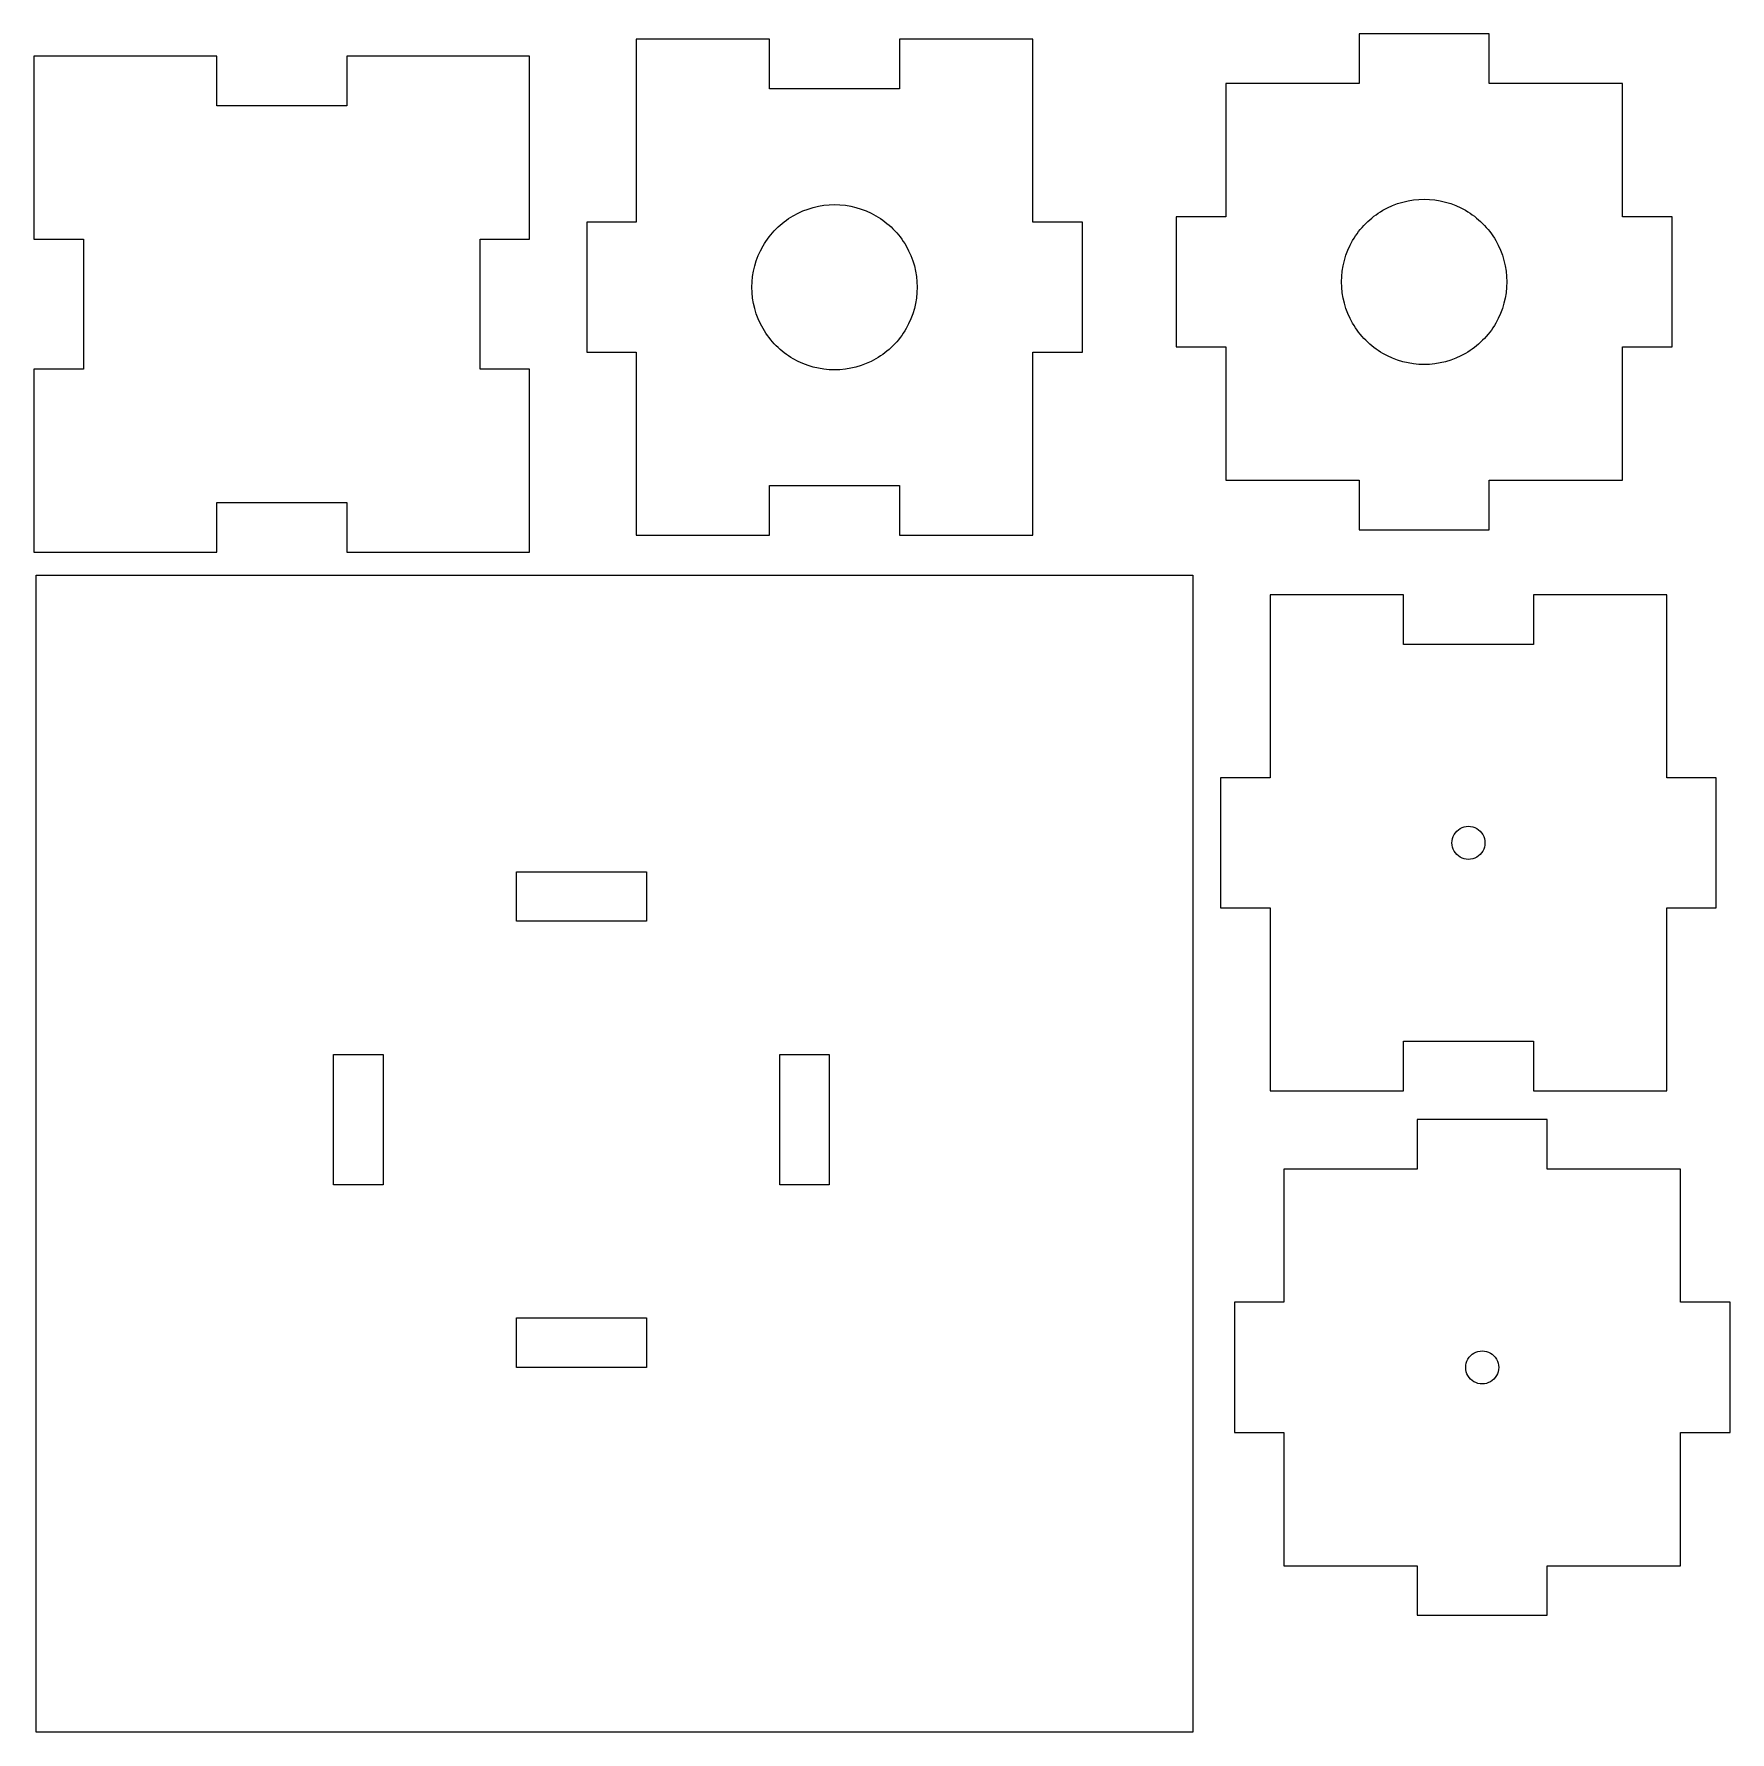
# Model space of a CAD drawing. Extents: x 102 to 204, y 409 to 511.
import ezdxf

# ---------------------------------------------------------------- set-up
doc = ezdxf.new("R2010")
doc.units = 0
doc.layers.get('0').update_dxf_attribs({"linetype": 'CONTINUOUS'})

msp = doc.modelspace()

# ---------------------------------------------------------------- linework, layer by layer
at = {"color": 7}
for p, q in [((138.013478, 511.136508), (138.013478, 500.074008)), ((138.200978, 511.136508), (138.013478, 511.136508)), ((146.075978, 511.136508), (138.200978, 511.136508)), ((146.075978, 508.136508), (146.075978, 511.136508)), ((162.013478, 511.136508), (153.950978, 511.136508)), ((153.950978, 511.136508), (153.950978, 508.136508)), ((162.013478, 507.949008), (162.013478, 511.136508)), ((189.635341, 511.46151), (181.760341, 511.46151)), ((181.760341, 511.46151), (181.760341, 508.46151)), ((189.635341, 508.46151), (189.635341, 511.46151)), ((104.747875, 510.117468), (101.560375, 510.117468)), ((101.560375, 510.117468), (101.560375, 499.054968)), ((112.622875, 510.117468), (104.747875, 510.117468)), ((112.622875, 507.117468), (112.622875, 510.117468)), ((131.560375, 510.117468), (120.497875, 510.117468)), ((120.497875, 510.117468), (120.497875, 507.117468)), ((131.560375, 506.929968), (131.560375, 510.117468)), ((153.950978, 508.136508), (146.075978, 508.136508)), ((162.013478, 500.074008), (162.013478, 507.949008)), ((173.885341, 508.46151), (173.697841, 508.46151)), ((173.697841, 508.46151), (173.697841, 500.39901)), ((181.760341, 508.46151), (173.885341, 508.46151)), ((197.697841, 508.46151), (189.635341, 508.46151)), ((197.697841, 508.27401), (197.697841, 508.46151)), ((197.697841, 500.39901), (197.697841, 508.27401)), ((120.497875, 507.117468), (112.622875, 507.117468)), ((131.560375, 499.054968), (131.560375, 506.929968)), ((173.697841, 500.39901), (170.697841, 500.39901)), ((170.697841, 500.39901), (170.697841, 492.52401)), ((200.697841, 500.39901), (197.697841, 500.39901)), ((200.697841, 492.52401), (200.697841, 500.39901)), ((138.013478, 500.074008), (135.013478, 500.074008)), ((135.013478, 500.074008), (135.013478, 492.199008)), ((165.013478, 500.074008), (162.013478, 500.074008)), ((165.013478, 492.199008), (165.013478, 500.074008)), ((101.560375, 499.054968), (104.560375, 499.054968)), ((104.560375, 499.054968), (104.560375, 491.179968)), ((128.560375, 491.179968), (128.560375, 499.054968)), ((128.560375, 499.054968), (131.560375, 499.054968)), ((135.013478, 492.199008), (138.013478, 492.199008)), ((138.013478, 492.199008), (138.013478, 484.324008)), ((162.013478, 481.136508), (162.013478, 492.199008)), ((162.013478, 492.199008), (165.013478, 492.199008)), ((170.697841, 492.52401), (173.697841, 492.52401)), ((173.697841, 492.52401), (173.697841, 484.64901)), ((197.697841, 484.46151), (197.697841, 492.52401)), ((197.697841, 492.52401), (200.697841, 492.52401)), ((104.560375, 491.179968), (101.560375, 491.179968)), ((101.560375, 491.179968), (101.560375, 483.304968)), ((131.560375, 491.179968), (128.560375, 491.179968)), ((131.560375, 480.117468), (131.560375, 491.179968)), ((138.013478, 484.324008), (138.013478, 481.136508)), ((146.075978, 481.136508), (146.075978, 484.136508)), ((146.075978, 484.136508), (153.950978, 484.136508)), ((153.950978, 484.136508), (153.950978, 481.136508)), ((173.697841, 484.64901), (173.697841, 484.46151)), ((173.697841, 484.46151), (181.760341, 484.46151)), ((181.760341, 484.46151), (181.760341, 481.46151)), ((189.635341, 481.46151), (189.635341, 484.46151)), ((189.635341, 484.46151), (197.510341, 484.46151)), ((197.510341, 484.46151), (197.697841, 484.46151)), ((101.560375, 483.304968), (101.560375, 480.117468)), ((112.622875, 480.117468), (112.622875, 483.117468)), ((112.622875, 483.117468), (120.497875, 483.117468)), ((120.497875, 483.117468), (120.497875, 480.117468)), ((138.013478, 481.136508), (146.075978, 481.136508)), ((153.950978, 481.136508), (161.825978, 481.136508)), ((161.825978, 481.136508), (162.013478, 481.136508)), ((181.760341, 481.46151), (189.635341, 481.46151)), ((101.560375, 480.117468), (112.622875, 480.117468)), ((120.497875, 480.117468), (128.372875, 480.117468)), ((128.372875, 480.117468), (131.560375, 480.117468)), ((101.700561, 478.72181), (171.70052, 478.72181)), ((101.700561, 408.721825), (101.700561, 478.72181)), ((171.70052, 478.72181), (171.70052, 408.721825)), ((176.376517, 477.520307), (176.376517, 466.457807)), ((176.564017, 477.520307), (176.376517, 477.520307)), ((184.439017, 477.520307), (176.564017, 477.520307)), ((184.439017, 474.520307), (184.439017, 477.520307)), ((200.376517, 477.520307), (192.314017, 477.520307)), ((192.314017, 477.520307), (192.314017, 474.520307)), ((200.376517, 474.332807), (200.376517, 477.520307)), ((192.314017, 474.520307), (184.439017, 474.520307)), ((200.376517, 466.457807), (200.376517, 474.332807)), ((176.376517, 466.457807), (173.376517, 466.457807)), ((173.376517, 466.457807), (173.376517, 458.582807)), ((203.376517, 466.457807), (200.376517, 466.457807)), ((203.376517, 458.582807), (203.376517, 466.457807)), ((130.75708, 460.776767), (138.63208, 460.776767)), ((130.75708, 457.776767), (130.75708, 460.776767)), ((138.63208, 460.776767), (138.63208, 457.776767)), ((173.376517, 458.582807), (176.376517, 458.582807)), ((176.376517, 458.582807), (176.376517, 450.707807)), ((200.376517, 447.520307), (200.376517, 458.582807)), ((200.376517, 458.582807), (203.376517, 458.582807)), ((138.63208, 457.776767), (130.75708, 457.776767)), ((176.376517, 450.707807), (176.376517, 447.520307)), ((184.439017, 447.520307), (184.439017, 450.520307)), ((184.439017, 450.520307), (192.314017, 450.520307)), ((192.314017, 450.520307), (192.314017, 447.520307)), ((119.69458, 449.714267), (122.69458, 449.714267)), ((119.69458, 441.839267), (119.69458, 449.714267)), ((122.69458, 449.714267), (122.69458, 441.839267)), ((146.69458, 449.714267), (149.69458, 449.714267)), ((146.69458, 441.839267), (146.69458, 449.714267)), ((149.69458, 449.714267), (149.69458, 441.839267)), ((176.376517, 447.520307), (184.439017, 447.520307)), ((192.314017, 447.520307), (200.189017, 447.520307)), ((200.189017, 447.520307), (200.376517, 447.520307)), ((193.146536, 445.78418), (185.271536, 445.78418)), ((185.271536, 445.78418), (185.271536, 442.78418)), ((193.146536, 442.78418), (193.146536, 445.78418)), ((122.69458, 441.839267), (119.69458, 441.839267)), ((149.69458, 441.839267), (146.69458, 441.839267)), ((177.396536, 442.78418), (177.209036, 442.78418)), ((177.209036, 442.78418), (177.209036, 434.72168)), ((185.271536, 442.78418), (177.396536, 442.78418)), ((201.209036, 442.78418), (193.146536, 442.78418)), ((201.209036, 442.59668), (201.209036, 442.78418)), ((201.209036, 434.72168), (201.209036, 442.59668)), ((177.209036, 434.72168), (174.209036, 434.72168)), ((174.209036, 434.72168), (174.209036, 426.84668)), ((204.209036, 434.72168), (201.209036, 434.72168)), ((204.209036, 426.84668), (204.209036, 434.72168)), ((130.75708, 433.776767), (138.63208, 433.776767)), ((130.75708, 430.776767), (130.75708, 433.776767)), ((138.63208, 433.776767), (138.63208, 430.776767)), ((138.63208, 430.776767), (130.75708, 430.776767)), ((174.209036, 426.84668), (177.209036, 426.84668)), ((177.209036, 426.84668), (177.209036, 418.97168)), ((201.209036, 418.78418), (201.209036, 426.84668)), ((201.209036, 426.84668), (204.209036, 426.84668)), ((177.209036, 418.97168), (177.209036, 418.78418)), ((177.209036, 418.78418), (185.271536, 418.78418)), ((185.271536, 418.78418), (185.271536, 415.78418)), ((193.146536, 415.78418), (193.146536, 418.78418)), ((193.146536, 418.78418), (201.021536, 418.78418)), ((201.021536, 418.78418), (201.209036, 418.78418)), ((185.271536, 415.78418), (193.146536, 415.78418)), ((171.70052, 408.721825), (101.700561, 408.721825))]:
    msp.add_line(p, q, dxfattribs=at)
for points in [[(183.197905, 500.791553), (183.953334, 501.228804), (184.824996, 501.462367), (185.697841, 501.461413)], [(185.697841, 501.461413), (186.570686, 501.462367), (187.442348, 501.228804), (188.197777, 500.791553)], [(145.683461, 498.636459), (146.119058, 499.392847), (146.757159, 500.030951), (147.513542, 500.466551)], [(147.513542, 500.466551), (148.268971, 500.903802), (149.140633, 501.137364), (150.013478, 501.13641)], [(150.013478, 501.13641), (150.886323, 501.137364), (151.757985, 500.903802), (152.513414, 500.466551)], [(152.513414, 500.466551), (153.269796, 500.030951), (153.907897, 499.392847), (154.343494, 498.636459)], [(181.367825, 498.961462), (181.803421, 499.717849), (182.441522, 500.355954), (183.197905, 500.791553)], [(188.197777, 500.791553), (188.95416, 500.355954), (189.592261, 499.717849), (190.027858, 498.961462)], [(145.013605, 496.136508), (145.012652, 497.009358), (145.246213, 497.881026), (145.683461, 498.636459)], [(154.343494, 498.636459), (154.780742, 497.881026), (155.014303, 497.009358), (155.01335, 496.136508)], [(180.697969, 496.46151), (180.697015, 497.334361), (180.930577, 498.206028), (181.367825, 498.961462)], [(190.027858, 498.961462), (190.465106, 498.206028), (190.698667, 497.334361), (190.697713, 496.46151)], [(181.367825, 493.961559), (180.930577, 494.716993), (180.697015, 495.58866), (180.697969, 496.46151)], [(190.697713, 496.46151), (190.698667, 495.58866), (190.465106, 494.716993), (190.027858, 493.961559)], [(145.683461, 493.636557), (145.246213, 494.39199), (145.012652, 495.263658), (145.013605, 496.136508)], [(155.01335, 496.136508), (155.014303, 495.263658), (154.780742, 494.39199), (154.343494, 493.636557)], [(147.513542, 491.806465), (146.757159, 492.242065), (146.119058, 492.880169), (145.683461, 493.636557)], [(154.343494, 493.636557), (153.907897, 492.880169), (153.269796, 492.242065), (152.513414, 491.806465)], [(183.197905, 492.131468), (182.441522, 492.567067), (181.803421, 493.205172), (181.367825, 493.961559)], [(190.027858, 493.961559), (189.592261, 493.205172), (188.95416, 492.567067), (188.197777, 492.131468)], [(185.697841, 491.461608), (184.824996, 491.460654), (183.953334, 491.694217), (183.197905, 492.131468)], [(188.197777, 492.131468), (187.442348, 491.694217), (186.570686, 491.460654), (185.697841, 491.461608)], [(150.013478, 491.136606), (149.140633, 491.135652), (148.268971, 491.369214), (147.513542, 491.806465)], [(152.513414, 491.806465), (151.757985, 491.369214), (150.886323, 491.135652), (150.013478, 491.136606)], [(187.510514, 463.020297), (187.597633, 463.171575), (187.725254, 463.299196), (187.87653, 463.386315)], [(187.87653, 463.386315), (188.027616, 463.473766), (188.201948, 463.520478), (188.376517, 463.520287)], [(188.376517, 463.520287), (188.551086, 463.520478), (188.725419, 463.473766), (188.876505, 463.386315)], [(188.876505, 463.386315), (189.027781, 463.299196), (189.155401, 463.171575), (189.242521, 463.020297)], [(187.376543, 462.520307), (187.376352, 462.694877), (187.423064, 462.86921), (187.510514, 463.020297)], [(187.510514, 462.020317), (187.423064, 462.171403), (187.376352, 462.345737), (187.376543, 462.520307)], [(189.242521, 463.020297), (189.32997, 462.86921), (189.376682, 462.694877), (189.376492, 462.520307)], [(189.376492, 462.520307), (189.376682, 462.345737), (189.32997, 462.171403), (189.242521, 462.020317)], [(187.87653, 461.654298), (187.725254, 461.741418), (187.597633, 461.869039), (187.510514, 462.020317)], [(188.376517, 461.520326), (188.201948, 461.520136), (188.027616, 461.566848), (187.87653, 461.654298)], [(188.876505, 461.654298), (188.725419, 461.566848), (188.551086, 461.520136), (188.376517, 461.520326)], [(189.242521, 462.020317), (189.155401, 461.869039), (189.027781, 461.741418), (188.876505, 461.654298)], [(188.343032, 431.28417), (188.430152, 431.435447), (188.557772, 431.563068), (188.709049, 431.650188)], [(188.709049, 431.650188), (188.860134, 431.737638), (189.034467, 431.784351), (189.209036, 431.78416)], [(189.209036, 431.78416), (189.383605, 431.784351), (189.557937, 431.737638), (189.709023, 431.650188)], [(189.709023, 431.650188), (189.860299, 431.563068), (189.98792, 431.435447), (190.075039, 431.28417)], [(188.209061, 430.78418), (188.208871, 430.95875), (188.255583, 431.133083), (188.343032, 431.28417)], [(188.343032, 430.284189), (188.255583, 430.435276), (188.208871, 430.60961), (188.209061, 430.78418)], [(190.075039, 431.28417), (190.162489, 431.133083), (190.209201, 430.95875), (190.20901, 430.78418)], [(190.20901, 430.78418), (190.209201, 430.60961), (190.162489, 430.435276), (190.075039, 430.284189)], [(188.709049, 429.918171), (188.557772, 430.005291), (188.430152, 430.132912), (188.343032, 430.284189)], [(189.209036, 429.784199), (189.034467, 429.784008), (188.860134, 429.830721), (188.709049, 429.918171)], [(189.709023, 429.918171), (189.557937, 429.830721), (189.383605, 429.784008), (189.209036, 429.784199)], [(190.075039, 430.284189), (189.98792, 430.132912), (189.860299, 430.005291), (189.709023, 429.918171)]]:
    msp.add_open_spline(points, degree=3, dxfattribs=at)

doc.saveas('drawing.dxf')
